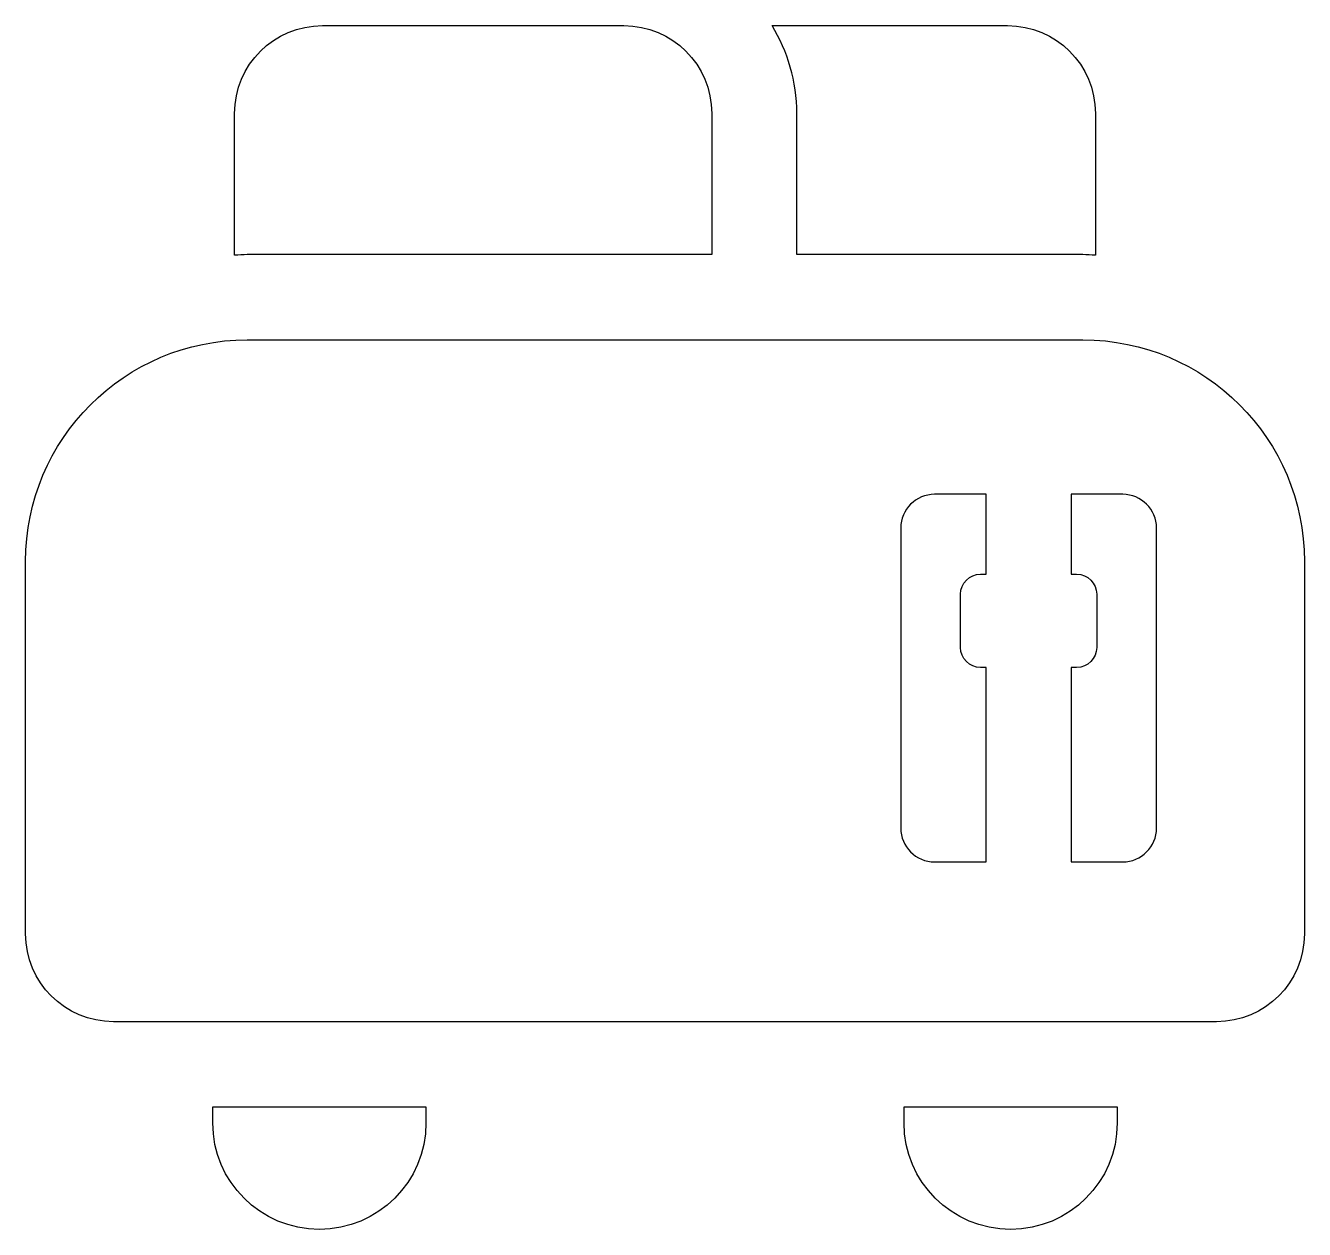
# Model space of a CAD drawing. Header units: centimetres. Extents: x -6.5 to 6.5, y -6.1 to 6.1.
import ezdxf

# ---------------------------------------------------------------- set-up
doc = ezdxf.new("R2010")
doc.units = ezdxf.units.CM
doc.header["$MEASUREMENT"] = 0
doc.layers.add('Layer 1', color=7, linetype='Continuous')

msp = doc.modelspace()

# ---------------------------------------------------------------- linework, layer by layer
at = {"layer": 'Layer 1'}
for points, knots in [([(0.47413, 3.78637), (0.47413, 3.78637), (0.47413, 5.21981), (0.47413, 5.21981), (0.47413, 5.21981), (0.47413, 5.71278), (0.07458, 6.1123), (-0.41836, 6.1123), (-0.41836, 6.1123), (-0.41836, 6.1123), (-3.47641, 6.1123), (-3.47641, 6.1123), (-3.47641, 6.1123), (-3.96936, 6.1123), (-4.3689, 5.71275), (-4.3689, 5.21981), (-4.3689, 5.21981), (-4.3689, 5.21981), (-4.3689, 3.77995), (-4.3689, 3.77995), (-4.3689, 3.77995), (-4.3263, 3.78167), (-4.2845, 3.78641), (-4.2415, 3.78641), (-4.2415, 3.78641), (-4.2415, 3.78641), (0.47413, 3.7864), (0.47413, 3.7864), (0.47413, 3.7864), (0.47413, 3.7864), (0.47413, 3.78637), (0.47413, 3.78637)], [0, 0, 0, 0, 0.11111111, 0.11111111, 0.11111111, 0.11111111, 0.22222222, 0.22222222, 0.22222222, 0.22222222, 0.33333333, 0.33333333, 0.33333333, 0.33333333, 0.44444444, 0.44444444, 0.44444444, 0.44444444, 0.55555556, 0.55555556, 0.55555556, 0.55555556, 0.66666667, 0.66666667, 0.66666667, 0.66666667, 0.77777778, 0.77777778, 0.77777778, 0.77777778, 1, 1, 1, 1]), ([(1.33959, 3.78637), (1.33959, 3.78637), (4.24154, 3.78637), (4.24154, 3.78637), (4.24154, 3.78637), (4.28448, 3.78637), (4.32618, 3.78166), (4.36873, 3.77991), (4.36873, 3.77991), (4.36873, 3.77991), (4.36873, 5.21977), (4.36873, 5.21977), (4.36873, 5.21977), (4.36873, 5.71274), (3.96918, 6.11226), (3.47621, 6.11226), (3.47621, 6.11226), (3.47621, 6.11226), (1.08776, 6.11227), (1.08776, 6.11227), (1.08776, 6.11227), (1.24397, 5.8497), (1.33962, 5.54686), (1.33962, 5.21978), (1.33962, 5.21978), (1.33962, 5.21978), (1.33961, 3.78637), (1.33961, 3.78637), (1.33961, 3.78637), (1.33961, 3.78637), (1.33959, 3.78637), (1.33959, 3.78637)], [0, 0, 0, 0, 0.11111111, 0.11111111, 0.11111111, 0.11111111, 0.22222222, 0.22222222, 0.22222222, 0.22222222, 0.33333333, 0.33333333, 0.33333333, 0.33333333, 0.44444444, 0.44444444, 0.44444444, 0.44444444, 0.55555556, 0.55555556, 0.55555556, 0.55555556, 0.66666667, 0.66666667, 0.66666667, 0.66666667, 0.77777778, 0.77777778, 0.77777778, 0.77777778, 1, 1, 1, 1]), ([(4.24154, 2.92092), (4.24154, 2.92092), (-4.24151, 2.92092), (-4.24151, 2.92092), (-4.24151, 2.92092), (-5.48391, 2.92092), (-6.49094, 1.91392), (-6.49094, 0.67151), (-6.49094, 0.67151), (-6.49094, 0.67151), (-6.49094, -3.11026), (-6.49094, -3.11026), (-6.49094, -3.11026), (-6.49094, -3.60321), (-6.09139, -4.00275), (-5.59845, -4.00275), (-5.59845, -4.00275), (-5.59845, -4.00275), (5.5984, -4.00275), (5.5984, -4.00275), (5.5984, -4.00275), (6.09137, -4.00275), (6.49089, -3.6032), (6.49089, -3.11026), (6.49089, -3.11026), (6.49089, -3.11026), (6.49089, 0.67151), (6.49089, 0.67151), (6.49089, 0.67151), (6.49094, 1.91392), (5.48394, 2.92092), (4.24154, 2.92092)], [0, 0, 0, 0, 0.11111111, 0.11111111, 0.11111111, 0.11111111, 0.22222222, 0.22222222, 0.22222222, 0.22222222, 0.33333333, 0.33333333, 0.33333333, 0.33333333, 0.44444444, 0.44444444, 0.44444444, 0.44444444, 0.55555556, 0.55555556, 0.55555556, 0.55555556, 0.66666667, 0.66666667, 0.66666667, 0.66666667, 0.77777778, 0.77777778, 0.77777778, 0.77777778, 1, 1, 1, 1]), ([(2.39334, -2.03708), (2.39334, -2.03708), (2.39334, 1.00933), (2.39334, 1.00933), (2.39334, 1.00933), (2.39334, 1.19864), (2.5469, 1.35226), (2.73624, 1.35226), (2.73624, 1.35226), (2.73624, 1.35226), (3.25879, 1.35226), (3.25879, 1.35226), (3.25879, 1.35226), (3.25879, 1.35226), (3.25879, 0.54089), (3.25879, 0.54089), (3.25879, 0.54089), (3.25879, 0.54089), (3.20405, 0.54089), (3.20405, 0.54089), (3.20405, 0.54089), (3.09163, 0.54089), (3.00037, 0.44964), (3.00037, 0.33721), (3.00037, 0.33721), (3.00037, 0.33721), (3.00037, -0.20201), (3.00037, -0.20201), (3.00037, -0.20201), (3.00037, -0.31443), (3.09162, -0.40569), (3.20405, -0.40569), (3.20405, -0.40569), (3.20405, -0.40569), (3.25879, -0.40569), (3.25879, -0.40569), (3.25879, -0.40569), (3.25879, -0.40569), (3.25879, -2.38001), (3.25879, -2.38001), (3.25879, -2.38001), (3.25879, -2.38001), (2.73624, -2.38001), (2.73624, -2.38001), (2.73624, -2.38001), (2.54691, -2.38001), (2.39334, -2.22639), (2.39334, -2.03708)], [0, 0, 0, 0, 0.07692308, 0.07692308, 0.07692308, 0.07692308, 0.15384615, 0.15384615, 0.15384615, 0.15384615, 0.23076923, 0.23076923, 0.23076923, 0.23076923, 0.30769231, 0.30769231, 0.30769231, 0.30769231, 0.38461538, 0.38461538, 0.38461538, 0.38461538, 0.46153846, 0.46153846, 0.46153846, 0.46153846, 0.53846154, 0.53846154, 0.53846154, 0.53846154, 0.61538462, 0.61538462, 0.61538462, 0.61538462, 0.69230769, 0.69230769, 0.69230769, 0.69230769, 0.76923077, 0.76923077, 0.76923077, 0.76923077, 0.84615385, 0.84615385, 0.84615385, 0.84615385, 1, 1, 1, 1]), ([(4.98972, -2.03708), (4.98972, -2.22639), (4.8361, -2.38001), (4.64679, -2.38001), (4.64679, -2.38001), (4.64679, -2.38001), (4.12427, -2.38001), (4.12427, -2.38001), (4.12427, -2.38001), (4.12427, -2.38001), (4.12427, -0.40569), (4.12427, -0.40569), (4.12427, -0.40569), (4.12427, -0.40569), (4.17875, -0.40569), (4.17875, -0.40569), (4.17875, -0.40569), (4.29117, -0.40569), (4.38243, -0.31444), (4.38243, -0.20201), (4.38243, -0.20201), (4.38243, -0.20201), (4.38243, 0.33721), (4.38243, 0.33721), (4.38243, 0.33721), (4.38243, 0.44963), (4.29118, 0.54089), (4.17875, 0.54089), (4.17875, 0.54089), (4.17875, 0.54089), (4.12427, 0.54089), (4.12427, 0.54089), (4.12427, 0.54089), (4.12427, 0.54089), (4.12427, 1.35229), (4.12427, 1.35229), (4.12427, 1.35229), (4.12427, 1.35229), (4.6468, 1.35229), (4.6468, 1.35229), (4.6468, 1.35229), (4.83611, 1.35229), (4.98973, 1.19867), (4.98973, 1.00936), (4.98973, 1.00936), (4.98973, 1.00936), (4.98972, -2.03708), (4.98972, -2.03708)], [0, 0, 0, 0, 0.07692308, 0.07692308, 0.07692308, 0.07692308, 0.15384615, 0.15384615, 0.15384615, 0.15384615, 0.23076923, 0.23076923, 0.23076923, 0.23076923, 0.30769231, 0.30769231, 0.30769231, 0.30769231, 0.38461538, 0.38461538, 0.38461538, 0.38461538, 0.46153846, 0.46153846, 0.46153846, 0.46153846, 0.53846154, 0.53846154, 0.53846154, 0.53846154, 0.61538462, 0.61538462, 0.61538462, 0.61538462, 0.69230769, 0.69230769, 0.69230769, 0.69230769, 0.76923077, 0.76923077, 0.76923077, 0.76923077, 0.84615385, 0.84615385, 0.84615385, 0.84615385, 1, 1, 1, 1]), ([(-4.59036, -5.03047), (-4.59036, -5.62801), (-4.10607, -6.1123), (-3.50853, -6.1123), (-3.50853, -6.1123), (-2.91099, -6.1123), (-2.4267, -5.62803), (-2.4267, -5.03047), (-2.4267, -5.03047), (-2.4267, -5.03047), (-2.4267, -4.8682), (-2.4267, -4.8682), (-2.4267, -4.8682), (-2.4267, -4.8682), (-4.59036, -4.8682), (-4.59036, -4.8682), (-4.59036, -4.8682), (-4.59036, -4.8682), (-4.59036, -5.03047), (-4.59036, -5.03047)], [0, 0, 0, 0, 0.16666667, 0.16666667, 0.16666667, 0.16666667, 0.33333333, 0.33333333, 0.33333333, 0.33333333, 0.5, 0.5, 0.5, 0.5, 0.66666667, 0.66666667, 0.66666667, 0.66666667, 1, 1, 1, 1]), ([(2.42671, -5.03047), (2.42671, -5.62801), (2.91103, -6.1123), (3.50854, -6.1123), (3.50854, -6.1123), (4.10608, -6.1123), (4.59037, -5.62803), (4.59037, -5.03047), (4.59037, -5.03047), (4.59037, -5.03047), (4.59037, -4.8682), (4.59037, -4.8682), (4.59037, -4.8682), (4.59037, -4.8682), (2.42671, -4.8682), (2.42671, -4.8682), (2.42671, -4.8682), (2.42671, -4.8682), (2.42671, -5.03047), (2.42671, -5.03047)], [0, 0, 0, 0, 0.16666667, 0.16666667, 0.16666667, 0.16666667, 0.33333333, 0.33333333, 0.33333333, 0.33333333, 0.5, 0.5, 0.5, 0.5, 0.66666667, 0.66666667, 0.66666667, 0.66666667, 1, 1, 1, 1])]:
    msp.add_open_spline(points, degree=3, knots=knots, dxfattribs=at)

doc.saveas('drawing.dxf')
